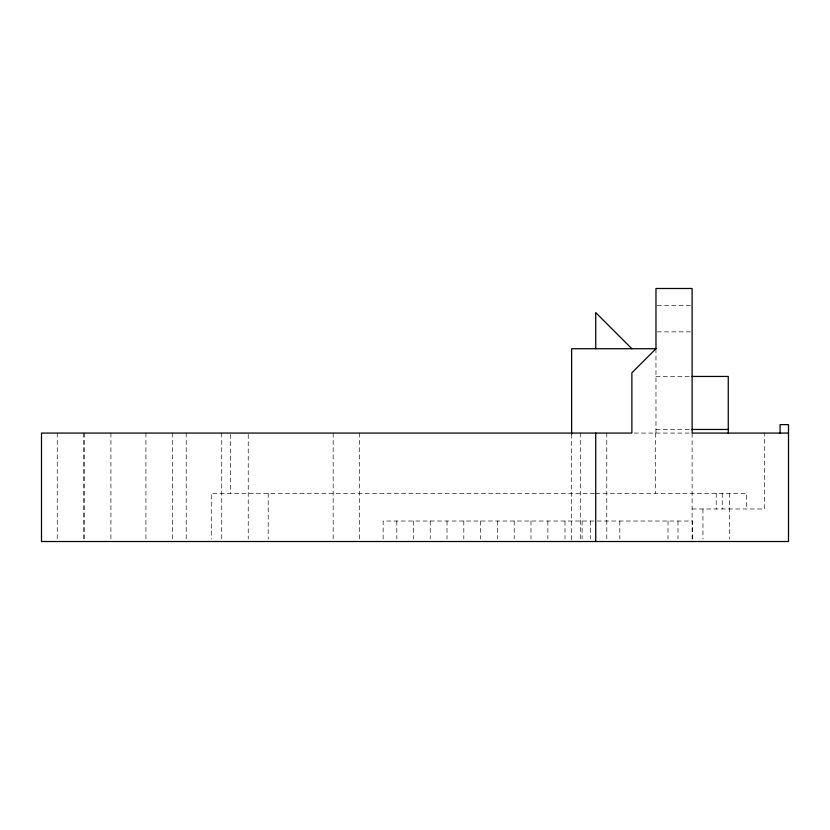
<?xml version="1.0" encoding="UTF-8"?>
<svg xmlns="http://www.w3.org/2000/svg" width="830" height="830" viewBox="0 0 830 830"><rect width="100%" height="100%" fill="white"/><g stroke="black" fill="none" stroke-linecap="round" stroke-linejoin="round"><path stroke-width="0.62" stroke-dasharray="4.15 3.11" d="M657.256 305.357L692.116 305.357M657.256 331.865L692.116 331.865M655.97 376.447L692.116 376.447M655.97 429.463L692.116 429.463M634.245 433.073L692.116 433.073L692.116 541.513M594.467 493.311L211.266 493.311L211.266 538.971M595.722 493.311L746.326 493.311L746.326 508.977M692.116 508.977L764.399 508.977L764.399 433.073M729.466 493.311L729.466 538.971M722.235 493.311L722.235 508.977M716.207 493.311L716.207 508.977M702.958 508.977L702.958 539.002M692.324 538.95L692.324 521.022L383.138 521.022L383.138 538.95M677.996 521.022L677.996 538.95M668.015 521.022L668.015 538.95M655.97 348.735L655.97 433.073M655.648 433.073L655.648 493.311M619.823 521.022L619.823 538.95M606.792 433.073L606.792 538.929M590.369 521.022L590.369 538.95M582.1 521.022L582.1 538.95M580.284 433.073L580.284 538.929M571.631 434.121L571.631 541.513M564.991 521.022L564.991 538.95M547.883 521.022L547.883 538.95M530.982 521.022L530.982 538.95M514.195 521.022L514.195 538.95M497.409 521.022L497.409 538.95M480.612 521.022L480.612 538.95M463.814 521.022L463.814 538.95M447.017 521.022L447.017 538.95M430.22 521.022L430.22 538.95M413.454 521.022L413.454 538.95M396.823 521.022L396.823 538.95M359.66 433.073L359.66 538.929M333.152 433.073L333.152 538.929M268.204 493.311L268.204 538.971M248.232 434.36L248.232 538.929M230.418 434.349L230.418 493.311M221.735 433.073L221.735 538.929M186.21 433.073L186.21 538.929M172.391 433.073L172.391 538.929M145.924 433.073L145.924 538.929M110.919 433.073L110.919 538.929M84.473 433.073L84.473 538.929M83.55 433.073L83.55 538.929M57.239 433.073L57.239 538.929"/><path stroke-width="1.25" d="M788.5 433.073L692.116 433.073L692.116 288.487L655.97 288.487L655.97 348.735L631.869 372.826L631.869 433.073L41.5 433.073L41.5 541.513L788.5 541.513L788.5 424.638L780.065 424.638L780.065 433.073M655.97 348.735L571.631 348.735L571.631 434.121M692.116 376.447L728.263 376.447L728.263 433.073M692.116 429.463L728.263 429.463M631.869 348.735L595.722 312.588L595.722 348.735M595.722 433.073L595.722 541.513"/></g></svg>
